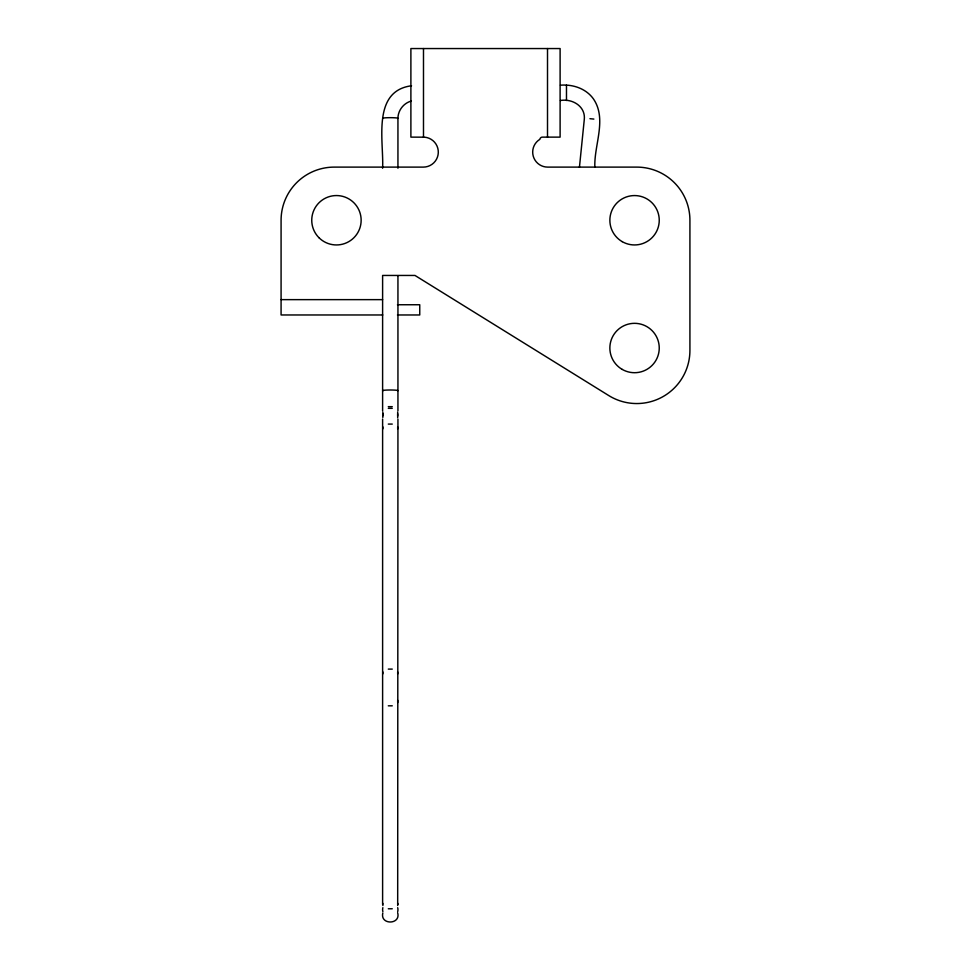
<?xml version="1.0" encoding="UTF-8"?>
<svg xmlns="http://www.w3.org/2000/svg" width="971" height="971" viewBox="0 0 971 971"><rect width="100%" height="100%" fill="white"/><g stroke="black" fill="none" stroke-linecap="round" stroke-linejoin="round"><path stroke-width="1.46" d="M579.444 167.243L584.275 119.615C585.768 106.555 572.708 98.459 560.449 100.486M594.859 167.23C593.888 144.995 607.324 119.117 593.366 98.811C585.889 88.458 572.829 84.174 560.449 85.193M382.817 913.007C379.867 925.157 400.962 924.878 397.685 912.801M382.877 412.092L382.817 415.855M382.877 413.755L382.817 417.518M397.685 416.061L397.685 412.092M397.685 417.724L397.685 413.755M382.877 905.567L382.817 903.333M397.685 702.616L397.685 700.261M397.685 905.567L397.94 419.096M382.877 426.912L382.817 428.879M397.685 428.988L397.685 426.912M382.877 671.932L382.817 673.898M397.685 673.995L397.685 671.932M382.877 907.679L382.817 907.873A7.671 7.659 0 0 0 382.877 911.635M411.194 101.081C403.584 103.157 397.989 110.415 397.94 118.304L397.94 168.238M411.534 85.764C371.517 90.995 383.97 141.463 382.61 168.238M388.291 406.667L392.26 406.667M388.291 408.33L392.26 408.33M392.26 705.82L388.291 705.82M392.26 908.771L388.291 908.771M388.291 424.084L392.26 424.084M388.291 669.104L392.26 669.104M281.08 299.638L382.61 299.638M397.467 304.748L419.751 304.748L419.751 314.968L397.467 314.968M382.756 314.968L281.08 314.968L281.08 220.259A53.15 53.15 0 0 1 334.23 167.109L423.32 167.109A14.99 14.99 0 0 0 438.297 152.714A14.99 14.99 0 0 0 424.521 137.178L410.891 137.129L410.891 48.55L560.109 48.55L560.109 137.129L542.401 137.129A2.561 2.561 0 0 0 539.864 139.326A14.99 14.99 0 0 0 547.68 167.109L636.77 167.109A53.15 53.15 0 0 1 689.92 220.259L689.92 350.41A53.15 53.15 0 0 1 608.768 395.573L414.981 275.448L382.61 275.448L382.61 410.867M589.931 118.693L593.876 119.081M382.877 118.474L382.817 118.45A7.671 0.631 0 0 1 390.378 117.673A7.671 0.631 0 0 1 397.685 118.474M382.877 390.803L382.817 390.791A7.671 0.631 0 0 1 390.378 390.002A7.671 0.631 0 0 1 397.685 390.803M397.685 903.212L397.94 904.389M566.481 85.193L566.481 100.486M547.51 48.55L547.51 137.129M423.49 48.55L423.49 137.129M397.94 275.655L397.94 410.867M382.61 419.096L382.61 904.389M397.685 907.679A7.671 7.659 0 0 1 397.685 911.635M318.986 237.725A24.7 24.7 0 0 0 360.302 226.656A24.7 24.7 0 0 0 330.055 196.397A24.7 24.7 0 0 0 318.986 237.725M622.205 369.405A24.7 24.7 0 0 0 659.248 348.019A24.7 24.7 0 0 0 622.205 326.632A24.7 24.7 0 0 0 622.205 369.405M622.205 241.645A24.7 24.7 0 0 0 659.248 220.259A24.7 24.7 0 0 0 622.205 198.873A24.7 24.7 0 0 0 622.205 241.645"/></g></svg>
